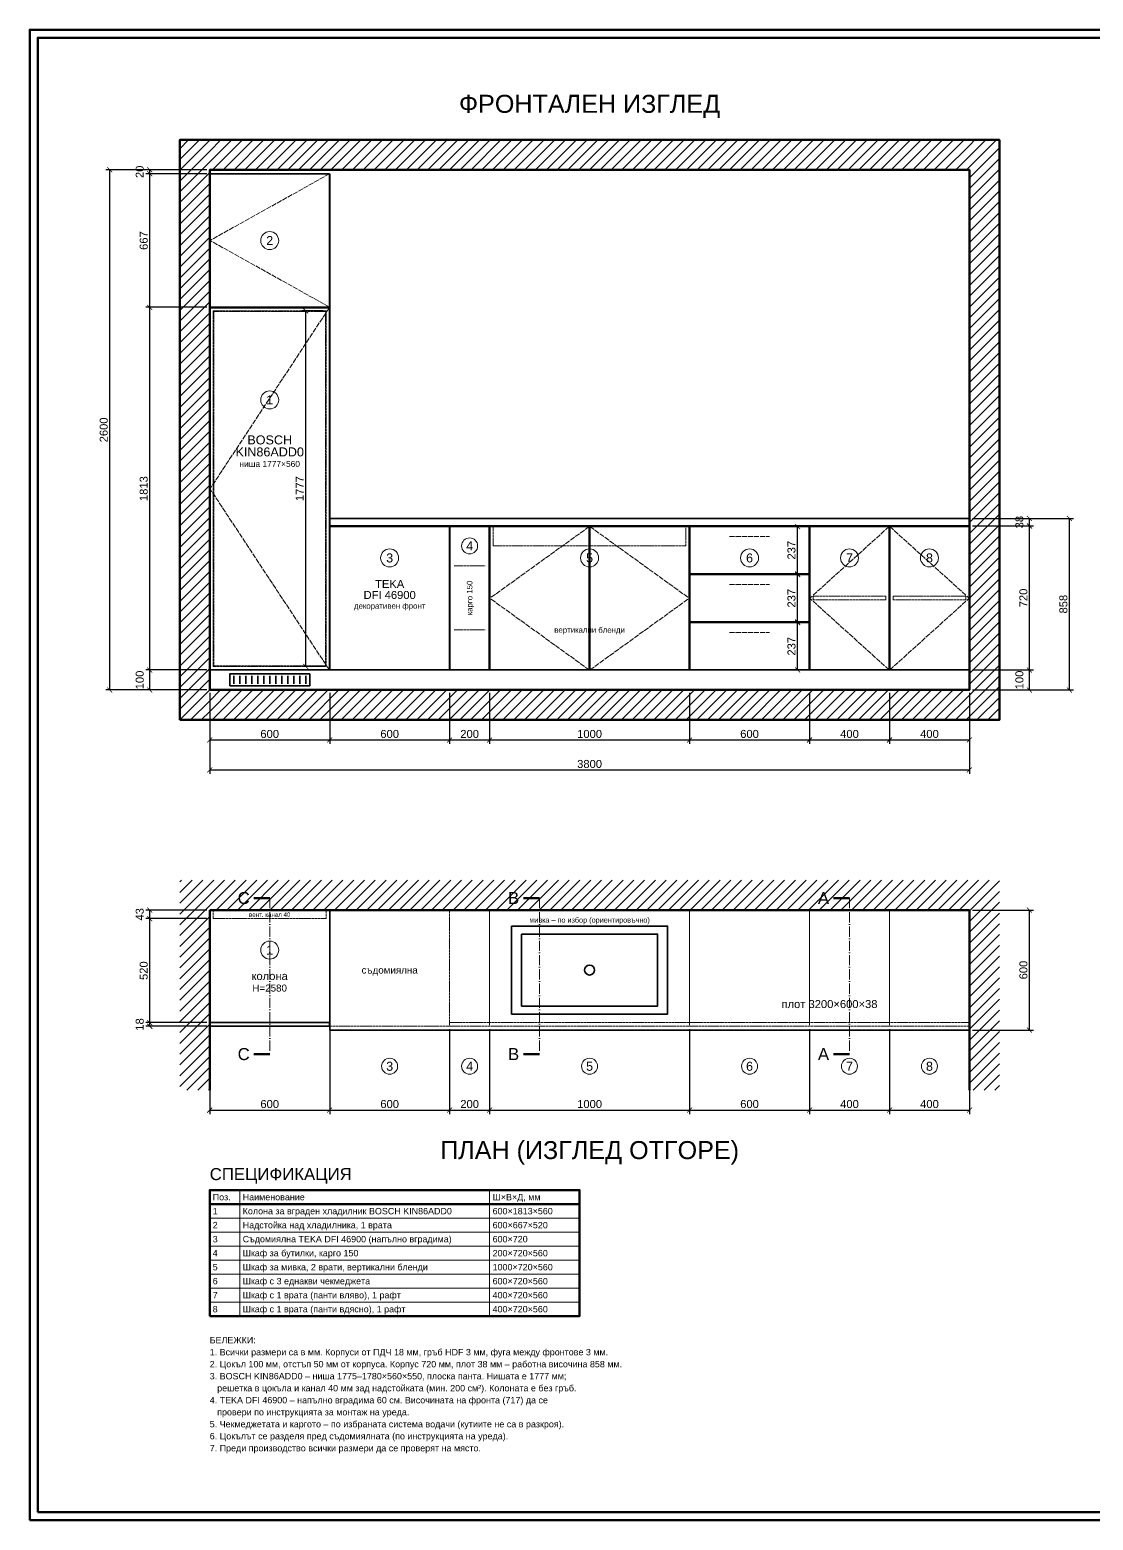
# Model space of a CAD drawing. Header units: millimetres. Extents: x -900 to 9000, y -4150 to 3300.
# Drawn here: x -900 to 4419, y -4150 to 3300 of the extents above; entities that cross this region are included whole.
import ezdxf
from ezdxf.enums import TextEntityAlignment as Align

# ---------------------------------------------------------------- set-up
doc = ezdxf.new("R2010")
doc.units = ezdxf.units.MM
doc.header["$LTSCALE"] = 20
for name, pattern in [('DASHDOT', [3.556, 2.54, -0.508, 0, -0.508]), ('DASHED', [1.524, 1.27, -0.254]), ('DASHED2', [0.762, 0.635, -0.127])]:
    doc.linetypes.add(name, pattern=pattern)
for name, color, linetype, lineweight in [('КОРПУСИ', 7, 'CONTINUOUS', 35), ('ОСИ', 6, 'DASHDOT', 18), ('ОТВАРЯНЕ', 1, 'DASHED', 13), ('ПЛОТ', 30, 'CONTINUOUS', 35), ('РАЗМЕРИ', 3, 'CONTINUOUS', 13), ('РАЗРЕЗ', 7, 'CONTINUOUS', 50), ('РАМКА', 7, 'CONTINUOUS', 50), ('СКРИТИ', 8, 'DASHED2', 18), ('СТЕНИ', 8, 'CONTINUOUS', 50), ('ТЕКСТ', 7, 'CONTINUOUS', 18), ('УРЕДИ', 5, 'DASHED2', 18), ('ФРОНТОВЕ', 4, 'CONTINUOUS', 35), ('ЩРИХОВКА', 8, 'CONTINUOUS', 13)]:
    doc.layers.add(name, color=color, linetype=linetype, lineweight=lineweight)
doc.styles.add('BG', font='arial.ttf')
doc.dimstyles.new('КУХНЯ', dxfattribs={"dimtxt": 40, "dimasz": 25, "dimexe": 20, "dimexo": 15, "dimgap": 10, "dimtad": 1, "dimdec": 0, "dimzin": 12, "dimdsep": 46, "dimtxsty": 'BG', "dimblk": 'ARCHTICK', "dimcen": 2.5, "dimclrd": 3, "dimclre": 3, "dimclrt": 7, "dimazin": 3, "dimtfac": 0.5, "dimtmove": 2, "dimatfit": 3})

# ---------------------------------------------------------------- blocks, each defined once
blk = doc.blocks.new('_ARCHTICK')
at = {"color": 0, "linetype": 'BYBLOCK', "const_width": 0.15}
blk.add_lwpolyline([(-0.5, -0.5), (0.5, 0.5)], dxfattribs=at)

msp = doc.modelspace()

# ---------------------------------------------------------------- hatches: boundary and pattern name
at = {"layer": 'ЩРИХОВКА'}
h = msp.add_hatch(dxfattribs=at)
h.set_pattern_fill('ANSI31', scale=12)
h.paths.add_polyline_path([(-150, -150), (0, -150), (0, 2750), (-150, 2750)])
h = msp.add_hatch(dxfattribs=at)
h.set_pattern_fill('ANSI31', scale=12)
h.paths.add_polyline_path([(0, 2600), (3800, 2600), (3800, 2750), (0, 2750)])
h = msp.add_hatch(dxfattribs=at)
h.set_pattern_fill('ANSI31', scale=12)
h.paths.add_polyline_path([(3800, -150), (3950, -150), (3950, 2750), (3800, 2750)])
h = msp.add_hatch(dxfattribs=at)
h.set_pattern_fill('ANSI31', scale=12)
h.paths.add_polyline_path([(0, -150), (3800, -150), (3800, 0), (0, 0)])
h = msp.add_hatch(dxfattribs=at)
h.set_pattern_fill('ANSI31', scale=12)
h.paths.add_polyline_path([(-150, -1100), (3950, -1100), (3950, -950), (-150, -950)])
h = msp.add_hatch(dxfattribs=at)
h.set_pattern_fill('ANSI31', scale=12)
h.paths.add_polyline_path([(-150, -2000), (0, -2000), (0, -1100), (-150, -1100)])
h = msp.add_hatch(dxfattribs=at)
h.set_pattern_fill('ANSI31', scale=12)
h.paths.add_polyline_path([(3800, -2000), (3950, -2000), (3950, -1100), (3800, -1100)])

# ---------------------------------------------------------------- linework, layer by layer
at = {"layer": 'КОРПУСИ'}
for p, q in [((600, 100), (600, 2580)), ((120, 30), (120, 70)), ((150, 30), (150, 70)), ((180, 30), (180, 70)), ((210, 30), (210, 70)), ((240, 30), (240, 70)), ((270, 30), (270, 70)), ((300, 30), (300, 70)), ((330, 30), (330, 70)), ((360, 30), (360, 70)), ((390, 30), (390, 70)), ((420, 30), (420, 70)), ((450, 30), (450, 70)), ((480, 30), (480, 70))]:
    msp.add_line(p, q, dxfattribs=at)
for points in [[(0, 0), (3800, 0), (3800, 100), (0, 100)], [(100, 20), (500, 20), (500, 80), (100, 80)], [(0, -1103), (600, -1103), (600, -1663), (0, -1663)]]:
    msp.add_lwpolyline(points, close=True, dxfattribs=at)
at = {"layer": 'ОСИ'}
for p, q in [((300, -1040), (300, -1820)), ((1650, -1040), (1650, -1820)), ((3200, -1040), (3200, -1820))]:
    msp.add_line(p, q, dxfattribs=at)
at = {"layer": 'ОТВАРЯНЕ'}
for p, q in [((598.5, 2580), (1.5, 2247)), ((598.5, 1914), (1.5, 2247)), ((598.5, 1911), (1.5, 1005.5)), ((598.5, 100), (1.5, 1005.5)), ((1898.5, 817), (1401.5, 458.5)), ((1901.5, 817), (2398.5, 458.5)), ((2600, 767), (2800, 767)), ((3398.5, 817), (3001.5, 458.5)), ((3401.5, 817), (3798.5, 458.5)), ((2600, 527), (2800, 527)), ((1898.5, 100), (1401.5, 458.5)), ((1901.5, 100), (2398.5, 458.5)), ((3398.5, 100), (3001.5, 458.5)), ((3401.5, 100), (3798.5, 458.5)), ((2600, 287), (2800, 287))]:
    msp.add_line(p, q, dxfattribs=at)
at = {"layer": 'ПЛОТ'}
for points in [[(600, 820), (3800, 820), (3800, 858), (600, 858)], [(600, -1100), (3800, -1100), (3800, -1700), (600, -1700)], [(1510, -1180), (2290, -1180), (2290, -1620), (1510, -1620)], [(1560, -1220), (2240, -1220), (2240, -1580), (1560, -1580)]]:
    msp.add_lwpolyline(points, close=True, dxfattribs=at)
msp.add_circle((1900, -1400), 25, dxfattribs=at)
at = {"layer": 'РАЗРЕЗ'}
for p, q in [((300, -1040), (220, -1040)), ((1650, -1040), (1570, -1040)), ((3200, -1040), (3120, -1040)), ((300, -1820), (220, -1820)), ((1650, -1820), (1570, -1820)), ((3200, -1820), (3120, -1820))]:
    msp.add_line(p, q, dxfattribs=at)
at = {"layer": 'РАМКА'}
msp.add_line((0, -2570), (1850, -2570), dxfattribs=at)
for points in [[(-900, -4150), (9000, -4150), (9000, 3300), (-900, 3300)], [(-860, -4110), (8960, -4110), (8960, 3260), (-860, 3260)], [(0, -3130), (1850, -3130), (1850, -2500), (0, -2500)]]:
    msp.add_lwpolyline(points, close=True, dxfattribs=at)
at = {"layer": 'СКРИТИ'}
for p, q in [((1200, 100), (1200, 820)), ((1400, 100), (1400, 820)), ((2400, 100), (2400, 820)), ((3000, 100), (3000, 820)), ((3400, 100), (3400, 820)), ((1223, 620), (1377, 620)), ((1223, 300), (1377, 300)), ((600, -1663), (600, -1681)), ((600, -1681), (3800, -1681)), ((1200, -1663), (1200, -1681)), ((1400, -1663), (1400, -1681)), ((2400, -1663), (2400, -1681)), ((3000, -1663), (3000, -1681)), ((3400, -1663), (3400, -1681))]:
    msp.add_line(p, q, dxfattribs=at)
for points in [[(18, 118), (582, 118), (582, 1895), (18, 1895)], [(1418, 720), (2382, 720), (2382, 820), (1418, 820)], [(3018, 451), (3382, 451), (3382, 469), (3018, 469)], [(3418, 451), (3782, 451), (3782, 469), (3418, 469)], [(18, -1103), (582, -1103), (582, -1143), (18, -1143)], [(1200, -1103), (1400, -1103), (1400, -1663), (1200, -1663)], [(1400, -1103), (2400, -1103), (2400, -1663), (1400, -1663)], [(2400, -1103), (3000, -1103), (3000, -1663), (2400, -1663)], [(3000, -1103), (3400, -1103), (3400, -1663), (3000, -1663)], [(3400, -1103), (3800, -1103), (3800, -1663), (3400, -1663)]]:
    msp.add_lwpolyline(points, close=True, dxfattribs=at)
at = {"layer": 'СТЕНИ'}
for p, q in [((0, -1100), (3800, -1100)), ((0, -1100), (0, -2000)), ((3800, -1100), (3800, -2000))]:
    msp.add_line(p, q, dxfattribs=at)
for points in [[(-150, -150), (3950, -150), (3950, 2750), (-150, 2750)], [(0, 0), (3800, 0), (3800, 2600), (0, 2600)]]:
    msp.add_lwpolyline(points, close=True, dxfattribs=at)
at = {"layer": 'ТЕКСТ'}
for p, q in [((150, -2500), (150, -3130)), ((1400, -2500), (1400, -3130)), ((0, -2640), (1850, -2640)), ((0, -2710), (1850, -2710)), ((0, -2780), (1850, -2780)), ((0, -2850), (1850, -2850)), ((0, -2920), (1850, -2920)), ((0, -2990), (1850, -2990)), ((0, -3060), (1850, -3060))]:
    msp.add_line(p, q, dxfattribs=at)
for centre, radius in [((300, 2246.5), 45), ((300, 1450), 45), ((1300, 720), 40), ((900, 660), 45), ((1900, 660), 45), ((2700, 660), 45), ((3200, 660), 45), ((3600, 660), 45), ((300, -1300), 45), ((900, -1881), 40), ((1300, -1881), 40), ((1900, -1881), 40), ((2700, -1881), 40), ((3200, -1881), 40), ((3600, -1881), 40)]:
    msp.add_circle(centre, radius, dxfattribs=at)
at = {"layer": 'УРЕДИ'}
for points in [[(21, 120), (579, 120), (579, 1892), (21, 1892)], [(601, 102), (1199, 102), (1199, 818), (601, 818)]]:
    msp.add_lwpolyline(points, close=True, dxfattribs=at)
at = {"layer": 'ФРОНТОВЕ'}
for points in [[(1.5, 1914), (598.5, 1914), (598.5, 2580), (1.5, 2580)], [(1.5, 100), (598.5, 100), (598.5, 1911), (1.5, 1911)], [(601.5, 100), (1198.5, 100), (1198.5, 817), (601.5, 817)], [(1201.5, 100), (1398.5, 100), (1398.5, 817), (1201.5, 817)], [(1401.5, 100), (1898.5, 100), (1898.5, 817), (1401.5, 817)], [(1901.5, 100), (2398.5, 100), (2398.5, 817), (1901.5, 817)], [(2401.5, 580), (2998.5, 580), (2998.5, 817), (2401.5, 817)], [(3001.5, 100), (3398.5, 100), (3398.5, 817), (3001.5, 817)], [(3401.5, 100), (3798.5, 100), (3798.5, 817), (3401.5, 817)], [(2401.5, 340), (2998.5, 340), (2998.5, 577), (2401.5, 577)], [(2401.5, 100), (2998.5, 100), (2998.5, 337), (2401.5, 337)], [(1.5, -1663), (598.5, -1663), (598.5, -1681), (1.5, -1681)]]:
    msp.add_lwpolyline(points, close=True, dxfattribs=at)

# ---------------------------------------------------------------- texts
at = {"layer": 'ТЕКСТ', "style": 'BG'}
for s, height, p in [('ФРОНТАЛЕН ИЗГЛЕД', 90, (1900, 2930)), ('2', 45, (300, 2246.5)), ('1', 45, (300, 1450)), ('3', 45, (900, 660)), ('4', 45, (1300, 720)), ('5', 45, (1900, 660)), ('6', 45, (2700, 660)), ('7', 45, (3200, 660)), ('8', 45, (3600, 660)), ('вертикални бленди', 28, (1900, 300)), ('C', 60, (170, -1040)), ('B', 60, (1520, -1040)), ('A', 60, (3070, -1040)), ('вент. канал 40', 22, (300, -1123)), ('мивка – по избор (ориентировъчно)', 26, (1900, -1150)), ('1', 45, (300, -1300)), ('колона', 40, (300, -1430)), ('H=2580', 35, (300, -1490)), ('плот 3200×600×38', 40, (3100, -1570)), ('C', 60, (170, -1820)), ('3', 45, (900, -1881)), ('4', 45, (1300, -1881)), ('B', 60, (1520, -1820)), ('5', 45, (1900, -1881)), ('6', 45, (2700, -1881)), ('A', 60, (3070, -1820)), ('7', 45, (3200, -1881)), ('8', 45, (3600, -1881)), ('ПЛАН (ИЗГЛЕД ОТГОРЕ)', 90, (1900, -2300))]:
    msp.add_text(s, height=height, dxfattribs=at).set_placement(p, align=Align.MIDDLE_CENTER)
msp.add_text('карго 150', height=28, rotation=90, dxfattribs=at).set_placement((1300, 460), align=Align.MIDDLE_CENTER)
for s, height, p in [('СПЕЦИФИКАЦИЯ', 60, (0, -2420)), ('Поз.', 32, (15, -2535)), ('Наименование', 32, (165, -2535)), ('Ш×В×Д, мм', 32, (1415, -2535)), ('1', 32, (15, -2605)), ('Колона за вграден хладилник BOSCH KIN86ADD0', 32, (165, -2605)), ('600×1813×560', 32, (1415, -2605)), ('2', 32, (15, -2675)), ('Надстойка над хладилника, 1 врата', 32, (165, -2675)), ('600×667×520', 32, (1415, -2675)), ('3', 32, (15, -2745)), ('Съдомиялна TEKA DFI 46900 (напълно вградима)', 32, (165, -2745)), ('600×720', 32, (1415, -2745)), ('4', 32, (15, -2815)), ('Шкаф за бутилки, карго 150', 32, (165, -2815)), ('200×720×560', 32, (1415, -2815)), ('5', 32, (15, -2885)), ('Шкаф за мивка, 2 врати, вертикални бленди', 32, (165, -2885)), ('1000×720×560', 32, (1415, -2885)), ('6', 32, (15, -2955)), ('Шкаф с 3 еднакви чекмеджета', 32, (165, -2955)), ('600×720×560', 32, (1415, -2955)), ('7', 32, (15, -3025)), ('Шкаф с 1 врата (панти вляво), 1 рафт', 32, (165, -3025)), ('400×720×560', 32, (1415, -3025)), ('8', 32, (15, -3095)), ('Шкаф с 1 врата (панти вдясно), 1 рафт', 32, (165, -3095)), ('400×720×560', 32, (1415, -3095)), ('БЕЛЕЖКИ:', 32, (0, -3250)), ('2. Цокъл 100 мм, отстъп 50 мм от корпуса. Корпус 720 мм, плот 38 мм – работна височина 858 мм.', 32, (0, -3370)), ('1. Всички размери са в мм. Корпуси от ПДЧ 18 мм, гръб HDF 3 мм, фуга между фронтове 3 мм.', 32, (0, -3310)), ('3. BOSCH KIN86ADD0 – ниша 1775–1780×560×550, плоска панта. Нишата е 1777 мм;', 32, (0, -3430)), ('   решетка в цокъла и канал 40 мм зад надстойката (мин. 200 см²). Колоната е без гръб.', 32, (0, -3490)), ('4. TEKA DFI 46900 – напълно вградима 60 см. Височината на фронта (717) да се', 32, (0, -3550)), ('   провери по инструкцията за монтаж на уреда.', 32, (0, -3610)), ('5. Чекмеджетата и каргото – по избраната система водачи (кутиите не са в разкроя).', 32, (0, -3670)), ('6. Цокълът се разделя пред съдомиялната (по инструкцията на уреда).', 32, (0, -3730)), ('7. Преди производство всички размери да се проверят на място.', 32, (0, -3790))]:
    msp.add_text(s, height=height, dxfattribs=at).set_placement(p, align=Align.MIDDLE_LEFT)
at = {"layer": 'УРЕДИ', "style": 'BG'}
for s, height, p in [('BOSCH', 45, (300, 1250)), ('KIN86ADD0', 45, (300, 1190)), ('ниша 1777×560', 30, (300, 1130)), ('TEKA', 40, (900, 530)), ('DFI 46900', 40, (900, 475)), ('декоративен фронт', 28, (900, 420)), ('съдомиялна', 35, (900, -1400))]:
    msp.add_text(s, height=height, dxfattribs=at).set_placement(p, align=Align.MIDDLE_CENTER)

# ---------------------------------------------------------------- dimensions: what is measured, and where the dimension line sits
at = {"layer": 'РАЗМЕРИ'}
for base, p1, p2 in [((-500, 0), (0, 0), (0, 2600)), ((-300, 2580), (0, 2580), (0, 2600)), ((-300, 1913), (0, 1913), (0, 2580)), ((-300, 100), (0, 100), (0, 1913)), ((480, 118), (582, 118), (582, 1895)), ((2940, 580), (2998.5, 580), (2998.5, 817)), ((4100, 820), (3800, 820), (3800, 858)), ((4300, 0), (3800, 0), (3800, 858)), ((4100, 100), (3800, 100), (3800, 820)), ((2940, 340), (2998.5, 340), (2998.5, 577)), ((2940, 100), (2998.5, 100), (2998.5, 337)), ((-300, 0), (0, 0), (0, 100)), ((4100, 0), (3800, 0), (3800, 100)), ((-300, -1143), (0, -1143), (0, -1100)), ((4100, -1700), (3800, -1700), (3800, -1100)), ((-300, -1663), (0, -1663), (0, -1143)), ((-300, -1681), (0, -1681), (0, -1663))]:
    msp.add_linear_dim(base=base, p1=p1, p2=p2, angle=90, dimstyle='КУХНЯ', dxfattribs=at).render()
for base, p1, p2 in [((0, -250), (0, 0), (600, 0)), ((0, -400), (0, 0), (3800, 0)), ((600, -250), (600, 0), (1200, 0)), ((1200, -250), (1200, 0), (1400, 0)), ((1400, -250), (1400, 0), (2400, 0)), ((2400, -250), (2400, 0), (3000, 0)), ((3000, -250), (3000, 0), (3400, 0)), ((3400, -250), (3400, 0), (3800, 0)), ((0, -2100), (0, -1681), (600, -1681)), ((600, -2100), (600, -1681), (1200, -1681)), ((1200, -2100), (1200, -1681), (1400, -1681)), ((1400, -2100), (1400, -1681), (2400, -1681)), ((2400, -2100), (2400, -1681), (3000, -1681)), ((3000, -2100), (3000, -1681), (3400, -1681)), ((3400, -2100), (3400, -1681), (3800, -1681))]:
    msp.add_linear_dim(base=base, p1=p1, p2=p2, dimstyle='КУХНЯ', dxfattribs=at).render()

doc.saveas('drawing.dxf')
